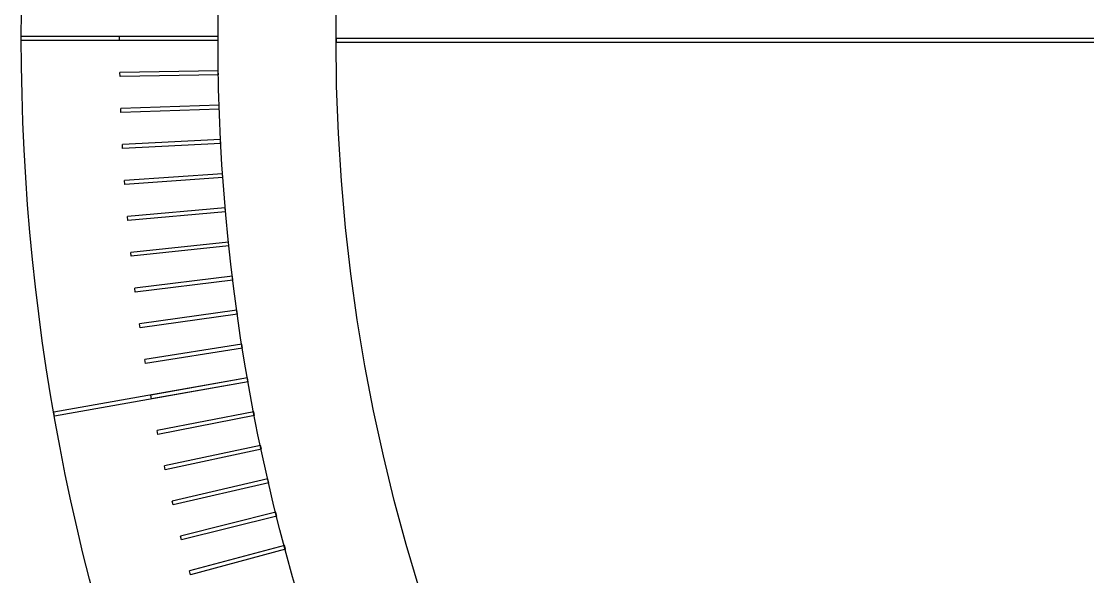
# Model space of a CAD drawing. Header units: millimetres. Extents: x -110 to 110, y -110 to 110.
# Drawn here: x -110 to -55.8, y -27.4 to 0.9 of the extents above; entities that cross this region are included whole.
import ezdxf

# ---------------------------------------------------------------- set-up
doc = ezdxf.new("R2010")
doc.units = ezdxf.units.MM
for name, color, linetype in [('Array', 7, 'CONTINUOUS'), ('Array001', 7, 'CONTINUOUS'), ('Array008', 7, 'CONTINUOUS'), ('Cylinder001', 7, 'CONTINUOUS'), ('Tube003', 7, 'CONTINUOUS')]:
    doc.layers.add(name, color=color, linetype=linetype)

msp = doc.modelspace()

# ---------------------------------------------------------------- linework, layer by layer
at = {"layer": 'Array'}
for p, q in [((-100, 0.1, 1.7), (-110, 0.1, 1.7)), ((-110, 0.1, 1.5), (-110, 0.1, 1.7)), ((-100, 0.1, 1.5), (-110, 0.1, 1.5)), ((-110, -0.1, 1.5), (-110, 0.1, 1.5)), ((-110, 0.1, 1.5), (-110, 0.1, 1.7)), ((-110, -0.1, 1.7), (-110, 0.1, 1.7)), ((-110, -0.1, 1.5), (-110, 0.1, 1.5)), ((-100, 0.1, 1.5), (-110, 0.1, 1.5)), ((-110, -0.1, 1.7), (-110, 0.1, 1.7)), ((-100, 0.1, 1.7), (-110, 0.1, 1.7)), ((-100, 0.1, 1.5), (-100, 0.1, 1.7)), ((-100, -0.1, 1.5), (-100, 0.1, 1.5)), ((-100, 0.1, 1.5), (-100, 0.1, 1.7)), ((-100, -0.1, 1.7), (-100, 0.1, 1.7)), ((-100, -0.1, 1.5), (-100, 0.1, 1.5)), ((-100, -0.1, 1.7), (-100, 0.1, 1.7)), ((-100, -0.1, 1.7), (-110, -0.1, 1.7)), ((-110, -0.1, 1.5), (-110, -0.1, 1.7)), ((-100, -0.1, 1.5), (-110, -0.1, 1.5)), ((-110, -0.1, 1.5), (-110, -0.1, 1.7)), ((-100, -0.1, 1.5), (-110, -0.1, 1.5)), ((-100, -0.1, 1.7), (-110, -0.1, 1.7)), ((-100, -0.1, 1.5), (-100, -0.1, 1.7)), ((-100, -0.1, 1.5), (-100, -0.1, 1.7)), ((-98.4981, -17.2663, 1.7), (-108.346, -19.0028, 1.7)), ((-98.4981, -17.2663, 1.5), (-108.346, -19.0028, 1.5)), ((-98.4981, -17.2663, 1.5), (-108.346, -19.0028, 1.5)), ((-98.4981, -17.2663, 1.7), (-108.346, -19.0028, 1.7)), ((-98.4981, -17.2663, 1.5), (-98.4981, -17.2663, 1.7)), ((-98.4634, -17.4633, 1.5), (-98.4981, -17.2663, 1.5)), ((-98.4981, -17.2663, 1.5), (-98.4981, -17.2663, 1.7)), ((-98.4634, -17.4633, 1.7), (-98.4981, -17.2663, 1.7)), ((-98.4634, -17.4633, 1.5), (-98.4981, -17.2663, 1.5)), ((-98.4634, -17.4633, 1.7), (-98.4981, -17.2663, 1.7)), ((-98.4634, -17.4633, 1.7), (-108.311, -19.1998, 1.7)), ((-98.4634, -17.4633, 1.5), (-108.311, -19.1998, 1.5)), ((-98.4634, -17.4633, 1.5), (-108.311, -19.1998, 1.5)), ((-98.4634, -17.4633, 1.7), (-108.311, -19.1998, 1.7)), ((-98.4634, -17.4633, 1.5), (-98.4634, -17.4633, 1.7)), ((-98.4634, -17.4633, 1.5), (-98.4634, -17.4633, 1.7)), ((-108.346, -19.0028, 1.5), (-108.346, -19.0028, 1.7)), ((-108.311, -19.1998, 1.5), (-108.346, -19.0028, 1.5)), ((-108.346, -19.0028, 1.5), (-108.346, -19.0028, 1.7)), ((-108.311, -19.1998, 1.7), (-108.346, -19.0028, 1.7)), ((-108.311, -19.1998, 1.5), (-108.346, -19.0028, 1.5)), ((-108.311, -19.1998, 1.7), (-108.346, -19.0028, 1.7)), ((-108.311, -19.1998, 1.5), (-108.311, -19.1998, 1.7)), ((-108.311, -19.1998, 1.5), (-108.311, -19.1998, 1.7))]:
    msp.add_line(p, q, dxfattribs=at)
at = {"layer": 'Array001'}
for p, q in [((-100, 0.1, 1.7), (-105, 0.1, 1.7)), ((-105, 0.1, 1.5), (-105, 0.1, 1.7)), ((-100, 0.1, 1.5), (-105, 0.1, 1.5)), ((-105, -0.1, 1.5), (-105, 0.1, 1.5)), ((-105, 0.1, 1.5), (-105, 0.1, 1.7)), ((-105, -0.1, 1.7), (-105, 0.1, 1.7)), ((-105, -0.1, 1.5), (-105, 0.1, 1.5)), ((-100, 0.1, 1.5), (-105, 0.1, 1.5)), ((-105, -0.1, 1.7), (-105, 0.1, 1.7)), ((-100, 0.1, 1.7), (-105, 0.1, 1.7)), ((-100, 0.1, 1.5), (-100, 0.1, 1.7)), ((-100, -0.1, 1.5), (-100, 0.1, 1.5)), ((-100, 0.1, 1.5), (-100, 0.1, 1.7)), ((-100, -0.1, 1.7), (-100, 0.1, 1.7)), ((-100, -0.1, 1.5), (-100, 0.1, 1.5)), ((-100, -0.1, 1.7), (-100, 0.1, 1.7)), ((-100, -0.1, 1.7), (-105, -0.1, 1.7)), ((-105, -0.1, 1.5), (-105, -0.1, 1.7)), ((-100, -0.1, 1.5), (-105, -0.1, 1.5)), ((-105, -0.1, 1.5), (-105, -0.1, 1.7)), ((-100, -0.1, 1.5), (-105, -0.1, 1.5)), ((-100, -0.1, 1.7), (-105, -0.1, 1.7)), ((-100, -0.1, 1.5), (-100, -0.1, 1.7)), ((-100, -0.1, 1.5), (-100, -0.1, 1.7)), ((-99.9865, -1.64526, 1.7), (-104.986, -1.73252, 1.7)), ((-99.9865, -1.64526, 1.5), (-104.986, -1.73252, 1.5)), ((-99.9865, -1.64526, 1.5), (-104.986, -1.73252, 1.5)), ((-99.9865, -1.64526, 1.7), (-104.986, -1.73252, 1.7)), ((-104.986, -1.73252, 1.5), (-104.986, -1.73252, 1.7)), ((-104.982, -1.93249, 1.5), (-104.986, -1.73252, 1.5)), ((-104.986, -1.73252, 1.5), (-104.986, -1.73252, 1.7)), ((-104.982, -1.93249, 1.7), (-104.986, -1.73252, 1.7)), ((-104.982, -1.93249, 1.5), (-104.986, -1.73252, 1.5)), ((-104.982, -1.93249, 1.7), (-104.986, -1.73252, 1.7)), ((-99.983, -1.84523, 1.7), (-104.982, -1.93249, 1.7)), ((-99.983, -1.84523, 1.5), (-104.982, -1.93249, 1.5)), ((-99.983, -1.84523, 1.5), (-104.982, -1.93249, 1.5)), ((-99.983, -1.84523, 1.7), (-104.982, -1.93249, 1.7)), ((-104.982, -1.93249, 1.5), (-104.982, -1.93249, 1.7)), ((-104.982, -1.93249, 1.5), (-104.982, -1.93249, 1.7)), ((-99.9865, -1.64526, 1.5), (-99.9865, -1.64526, 1.7)), ((-99.983, -1.84523, 1.5), (-99.9865, -1.64526, 1.5)), ((-99.9865, -1.64526, 1.5), (-99.9865, -1.64526, 1.7)), ((-99.983, -1.84523, 1.7), (-99.9865, -1.64526, 1.7)), ((-99.983, -1.84523, 1.5), (-99.9865, -1.64526, 1.5)), ((-99.983, -1.84523, 1.7), (-99.9865, -1.64526, 1.7)), ((-99.983, -1.84523, 1.5), (-99.983, -1.84523, 1.7)), ((-99.983, -1.84523, 1.5), (-99.983, -1.84523, 1.7)), ((-99.9426, -3.39001, 1.7), (-104.94, -3.56451, 1.7)), ((-99.9426, -3.39001, 1.5), (-104.94, -3.56451, 1.5)), ((-99.9426, -3.39001, 1.5), (-104.94, -3.56451, 1.5)), ((-99.9426, -3.39001, 1.7), (-104.94, -3.56451, 1.7)), ((-104.94, -3.56451, 1.5), (-104.94, -3.56451, 1.7)), ((-104.933, -3.76439, 1.5), (-104.94, -3.56451, 1.5)), ((-104.94, -3.56451, 1.5), (-104.94, -3.56451, 1.7)), ((-104.933, -3.76439, 1.7), (-104.94, -3.56451, 1.7)), ((-104.933, -3.76439, 1.5), (-104.94, -3.56451, 1.5)), ((-104.933, -3.76439, 1.7), (-104.94, -3.56451, 1.7)), ((-99.9356, -3.58989, 1.7), (-104.933, -3.76439, 1.7)), ((-99.9356, -3.58989, 1.5), (-104.933, -3.76439, 1.5)), ((-99.9356, -3.58989, 1.5), (-104.933, -3.76439, 1.5)), ((-99.9356, -3.58989, 1.7), (-104.933, -3.76439, 1.7)), ((-104.933, -3.76439, 1.5), (-104.933, -3.76439, 1.7)), ((-104.933, -3.76439, 1.5), (-104.933, -3.76439, 1.7)), ((-99.9426, -3.39001, 1.5), (-99.9426, -3.39001, 1.7)), ((-99.9356, -3.58989, 1.5), (-99.9426, -3.39001, 1.5)), ((-99.9426, -3.39001, 1.5), (-99.9426, -3.39001, 1.7)), ((-99.9356, -3.58989, 1.7), (-99.9426, -3.39001, 1.7)), ((-99.9356, -3.58989, 1.5), (-99.9426, -3.39001, 1.5)), ((-99.9356, -3.58989, 1.7), (-99.9426, -3.39001, 1.7)), ((-99.9356, -3.58989, 1.5), (-99.9356, -3.58989, 1.7)), ((-99.9356, -3.58989, 1.5), (-99.9356, -3.58989, 1.7)), ((-99.8682, -5.13373, 1.7), (-104.861, -5.39541, 1.7)), ((-99.8682, -5.13373, 1.5), (-104.861, -5.39541, 1.5)), ((-99.8682, -5.13373, 1.5), (-104.861, -5.39541, 1.5)), ((-99.8682, -5.13373, 1.7), (-104.861, -5.39541, 1.7)), ((-104.861, -5.39541, 1.5), (-104.861, -5.39541, 1.7)), ((-104.851, -5.59514, 1.5), (-104.861, -5.39541, 1.5)), ((-104.861, -5.39541, 1.5), (-104.861, -5.39541, 1.7)), ((-104.851, -5.59514, 1.7), (-104.861, -5.39541, 1.7)), ((-104.851, -5.59514, 1.5), (-104.861, -5.39541, 1.5)), ((-104.851, -5.59514, 1.7), (-104.861, -5.39541, 1.7)), ((-99.8577, -5.33346, 1.7), (-104.851, -5.59514, 1.7)), ((-99.8577, -5.33346, 1.5), (-104.851, -5.59514, 1.5)), ((-99.8577, -5.33346, 1.5), (-104.851, -5.59514, 1.5)), ((-99.8577, -5.33346, 1.7), (-104.851, -5.59514, 1.7)), ((-99.8682, -5.13373, 1.5), (-99.8682, -5.13373, 1.7)), ((-99.8577, -5.33346, 1.5), (-99.8682, -5.13373, 1.5)), ((-99.8682, -5.13373, 1.5), (-99.8682, -5.13373, 1.7)), ((-99.8577, -5.33346, 1.7), (-99.8682, -5.13373, 1.7)), ((-99.8577, -5.33346, 1.5), (-99.8682, -5.13373, 1.5)), ((-99.8577, -5.33346, 1.7), (-99.8682, -5.13373, 1.7)), ((-99.8577, -5.33346, 1.5), (-99.8577, -5.33346, 1.7)), ((-99.8577, -5.33346, 1.5), (-99.8577, -5.33346, 1.7)), ((-104.851, -5.59514, 1.5), (-104.851, -5.59514, 1.7)), ((-104.851, -5.59514, 1.5), (-104.851, -5.59514, 1.7)), ((-99.7634, -6.87589, 1.7), (-104.751, -7.22467, 1.7)), ((-99.7634, -6.87589, 1.5), (-104.751, -7.22467, 1.5)), ((-99.7634, -6.87589, 1.5), (-104.751, -7.22467, 1.5)), ((-99.7634, -6.87589, 1.7), (-104.751, -7.22467, 1.7)), ((-99.7634, -6.87589, 1.5), (-99.7634, -6.87589, 1.7)), ((-99.7494, -7.0754, 1.5), (-99.7634, -6.87589, 1.5)), ((-99.7634, -6.87589, 1.5), (-99.7634, -6.87589, 1.7)), ((-99.7494, -7.0754, 1.7), (-99.7634, -6.87589, 1.7)), ((-99.7494, -7.0754, 1.5), (-99.7634, -6.87589, 1.5)), ((-99.7494, -7.0754, 1.7), (-99.7634, -6.87589, 1.7)), ((-104.751, -7.22467, 1.5), (-104.751, -7.22467, 1.7)), ((-104.737, -7.42419, 1.5), (-104.751, -7.22467, 1.5)), ((-104.751, -7.22467, 1.5), (-104.751, -7.22467, 1.7)), ((-104.737, -7.42419, 1.7), (-104.751, -7.22467, 1.7)), ((-104.737, -7.42419, 1.5), (-104.751, -7.22467, 1.5)), ((-104.737, -7.42419, 1.7), (-104.751, -7.22467, 1.7)), ((-99.7494, -7.0754, 1.7), (-104.737, -7.42419, 1.7)), ((-99.7494, -7.0754, 1.5), (-104.737, -7.42419, 1.5)), ((-99.7494, -7.0754, 1.5), (-104.737, -7.42419, 1.5)), ((-99.7494, -7.0754, 1.7), (-104.737, -7.42419, 1.7)), ((-104.737, -7.42419, 1.5), (-104.737, -7.42419, 1.7)), ((-104.737, -7.42419, 1.5), (-104.737, -7.42419, 1.7)), ((-99.7494, -7.0754, 1.5), (-99.7494, -7.0754, 1.7)), ((-99.7494, -7.0754, 1.5), (-99.7494, -7.0754, 1.7)), ((-99.6282, -8.61595, 1.7), (-104.609, -9.05173, 1.7)), ((-99.6282, -8.61595, 1.5), (-104.609, -9.05173, 1.5)), ((-99.6282, -8.61595, 1.5), (-104.609, -9.05173, 1.5)), ((-99.6282, -8.61595, 1.7), (-104.609, -9.05173, 1.7)), ((-99.6282, -8.61595, 1.5), (-99.6282, -8.61595, 1.7)), ((-99.6108, -8.81519, 1.5), (-99.6282, -8.61595, 1.5)), ((-99.6282, -8.61595, 1.5), (-99.6282, -8.61595, 1.7)), ((-99.6108, -8.81519, 1.7), (-99.6282, -8.61595, 1.7)), ((-99.6108, -8.81519, 1.5), (-99.6282, -8.61595, 1.5)), ((-99.6108, -8.81519, 1.7), (-99.6282, -8.61595, 1.7)), ((-104.609, -9.05173, 1.5), (-104.609, -9.05173, 1.7)), ((-104.592, -9.25097, 1.5), (-104.609, -9.05173, 1.5)), ((-104.609, -9.05173, 1.5), (-104.609, -9.05173, 1.7)), ((-104.592, -9.25097, 1.7), (-104.609, -9.05173, 1.7)), ((-104.592, -9.25097, 1.5), (-104.609, -9.05173, 1.5)), ((-104.592, -9.25097, 1.7), (-104.609, -9.05173, 1.7)), ((-99.6108, -8.81519, 1.7), (-104.592, -9.25097, 1.7)), ((-99.6108, -8.81519, 1.5), (-104.592, -9.25097, 1.5)), ((-99.6108, -8.81519, 1.5), (-104.592, -9.25097, 1.5)), ((-99.6108, -8.81519, 1.7), (-104.592, -9.25097, 1.7)), ((-99.6108, -8.81519, 1.5), (-99.6108, -8.81519, 1.7)), ((-99.6108, -8.81519, 1.5), (-99.6108, -8.81519, 1.7)), ((-104.592, -9.25097, 1.5), (-104.592, -9.25097, 1.7)), ((-104.592, -9.25097, 1.5), (-104.592, -9.25097, 1.7)), ((-99.4626, -10.3534, 1.7), (-104.435, -10.876, 1.7)), ((-99.4626, -10.3534, 1.5), (-104.435, -10.876, 1.5)), ((-99.4626, -10.3534, 1.5), (-104.435, -10.876, 1.5)), ((-99.4626, -10.3534, 1.7), (-104.435, -10.876, 1.7)), ((-99.4417, -10.5523, 1.7), (-104.414, -11.0749, 1.7)), ((-99.4417, -10.5523, 1.5), (-104.414, -11.0749, 1.5)), ((-99.4417, -10.5523, 1.5), (-104.414, -11.0749, 1.5)), ((-99.4417, -10.5523, 1.7), (-104.414, -11.0749, 1.7)), ((-99.4626, -10.3534, 1.5), (-99.4626, -10.3534, 1.7)), ((-99.4417, -10.5523, 1.5), (-99.4626, -10.3534, 1.5)), ((-99.4626, -10.3534, 1.5), (-99.4626, -10.3534, 1.7)), ((-99.4417, -10.5523, 1.7), (-99.4626, -10.3534, 1.7)), ((-99.4417, -10.5523, 1.5), (-99.4626, -10.3534, 1.5)), ((-99.4417, -10.5523, 1.7), (-99.4626, -10.3534, 1.7)), ((-99.4417, -10.5523, 1.5), (-99.4417, -10.5523, 1.7)), ((-99.4417, -10.5523, 1.5), (-99.4417, -10.5523, 1.7)), ((-104.435, -10.876, 1.5), (-104.435, -10.876, 1.7)), ((-104.414, -11.0749, 1.5), (-104.435, -10.876, 1.5)), ((-104.435, -10.876, 1.5), (-104.435, -10.876, 1.7)), ((-104.414, -11.0749, 1.7), (-104.435, -10.876, 1.7)), ((-104.414, -11.0749, 1.5), (-104.435, -10.876, 1.5)), ((-104.414, -11.0749, 1.7), (-104.435, -10.876, 1.7)), ((-104.414, -11.0749, 1.5), (-104.414, -11.0749, 1.7)), ((-104.414, -11.0749, 1.5), (-104.414, -11.0749, 1.7)), ((-99.2668, -12.0877, 1.7), (-104.23, -12.697, 1.7)), ((-99.2668, -12.0877, 1.5), (-104.23, -12.697, 1.5)), ((-99.2668, -12.0877, 1.5), (-104.23, -12.697, 1.5)), ((-99.2668, -12.0877, 1.7), (-104.23, -12.697, 1.7)), ((-99.2424, -12.2862, 1.7), (-104.205, -12.8955, 1.7)), ((-99.2424, -12.2862, 1.5), (-104.205, -12.8955, 1.5)), ((-99.2424, -12.2862, 1.5), (-104.205, -12.8955, 1.5)), ((-99.2424, -12.2862, 1.7), (-104.205, -12.8955, 1.7)), ((-99.2668, -12.0877, 1.5), (-99.2668, -12.0877, 1.7)), ((-99.2424, -12.2862, 1.5), (-99.2668, -12.0877, 1.5)), ((-99.2668, -12.0877, 1.5), (-99.2668, -12.0877, 1.7)), ((-99.2424, -12.2862, 1.7), (-99.2668, -12.0877, 1.7)), ((-99.2424, -12.2862, 1.5), (-99.2668, -12.0877, 1.5)), ((-99.2424, -12.2862, 1.7), (-99.2668, -12.0877, 1.7)), ((-99.2424, -12.2862, 1.5), (-99.2424, -12.2862, 1.7)), ((-99.2424, -12.2862, 1.5), (-99.2424, -12.2862, 1.7)), ((-104.23, -12.697, 1.5), (-104.23, -12.697, 1.7)), ((-104.205, -12.8955, 1.5), (-104.23, -12.697, 1.5)), ((-104.23, -12.697, 1.5), (-104.23, -12.697, 1.7)), ((-104.205, -12.8955, 1.7), (-104.23, -12.697, 1.7)), ((-104.205, -12.8955, 1.5), (-104.23, -12.697, 1.5)), ((-104.205, -12.8955, 1.7), (-104.23, -12.697, 1.7)), ((-104.205, -12.8955, 1.5), (-104.205, -12.8955, 1.7)), ((-104.205, -12.8955, 1.5), (-104.205, -12.8955, 1.7)), ((-99.0407, -13.8183, 1.7), (-103.992, -14.5141, 1.7)), ((-99.0407, -13.8183, 1.5), (-103.992, -14.5141, 1.5)), ((-99.0407, -13.8183, 1.5), (-103.992, -14.5141, 1.5)), ((-99.0407, -13.8183, 1.7), (-103.992, -14.5141, 1.7)), ((-99.0129, -14.0163, 1.7), (-103.964, -14.7122, 1.7)), ((-99.0129, -14.0163, 1.5), (-103.964, -14.7122, 1.5)), ((-99.0129, -14.0163, 1.5), (-103.964, -14.7122, 1.5)), ((-99.0129, -14.0163, 1.7), (-103.964, -14.7122, 1.7)), ((-99.0407, -13.8183, 1.5), (-99.0407, -13.8183, 1.7)), ((-99.0129, -14.0163, 1.5), (-99.0407, -13.8183, 1.5)), ((-99.0407, -13.8183, 1.5), (-99.0407, -13.8183, 1.7)), ((-99.0129, -14.0163, 1.7), (-99.0407, -13.8183, 1.7)), ((-99.0129, -14.0163, 1.5), (-99.0407, -13.8183, 1.5)), ((-99.0129, -14.0163, 1.7), (-99.0407, -13.8183, 1.7)), ((-99.0129, -14.0163, 1.5), (-99.0129, -14.0163, 1.7)), ((-99.0129, -14.0163, 1.5), (-99.0129, -14.0163, 1.7)), ((-103.992, -14.5141, 1.5), (-103.992, -14.5141, 1.7)), ((-103.964, -14.7122, 1.5), (-103.992, -14.5141, 1.5)), ((-103.992, -14.5141, 1.5), (-103.992, -14.5141, 1.7)), ((-103.964, -14.7122, 1.7), (-103.992, -14.5141, 1.7)), ((-103.964, -14.7122, 1.5), (-103.992, -14.5141, 1.5)), ((-103.964, -14.7122, 1.7), (-103.992, -14.5141, 1.7)), ((-103.964, -14.7122, 1.5), (-103.964, -14.7122, 1.7)), ((-103.964, -14.7122, 1.5), (-103.964, -14.7122, 1.7)), ((-98.7845, -15.5447, 1.7), (-103.723, -16.3268, 1.7)), ((-98.7845, -15.5447, 1.5), (-103.723, -16.3268, 1.5)), ((-98.7845, -15.5447, 1.5), (-103.723, -16.3268, 1.5)), ((-98.7845, -15.5447, 1.7), (-103.723, -16.3268, 1.7)), ((-98.7845, -15.5447, 1.5), (-98.7845, -15.5447, 1.7)), ((-98.7532, -15.7422, 1.5), (-98.7845, -15.5447, 1.5)), ((-98.7845, -15.5447, 1.5), (-98.7845, -15.5447, 1.7)), ((-98.7532, -15.7422, 1.7), (-98.7845, -15.5447, 1.7)), ((-98.7532, -15.7422, 1.5), (-98.7845, -15.5447, 1.5)), ((-98.7532, -15.7422, 1.7), (-98.7845, -15.5447, 1.7)), ((-98.7532, -15.7422, 1.7), (-103.692, -16.5244, 1.7)), ((-98.7532, -15.7422, 1.5), (-103.692, -16.5244, 1.5)), ((-98.7532, -15.7422, 1.5), (-103.692, -16.5244, 1.5)), ((-98.7532, -15.7422, 1.7), (-103.692, -16.5244, 1.7)), ((-98.7532, -15.7422, 1.5), (-98.7532, -15.7422, 1.7)), ((-98.7532, -15.7422, 1.5), (-98.7532, -15.7422, 1.7)), ((-103.723, -16.3268, 1.5), (-103.723, -16.3268, 1.7)), ((-103.692, -16.5244, 1.5), (-103.723, -16.3268, 1.5)), ((-103.723, -16.3268, 1.5), (-103.723, -16.3268, 1.7)), ((-103.692, -16.5244, 1.7), (-103.723, -16.3268, 1.7)), ((-103.692, -16.5244, 1.5), (-103.723, -16.3268, 1.5)), ((-103.692, -16.5244, 1.7), (-103.723, -16.3268, 1.7)), ((-103.692, -16.5244, 1.5), (-103.692, -16.5244, 1.7)), ((-103.692, -16.5244, 1.5), (-103.692, -16.5244, 1.7)), ((-98.4981, -17.2663, 1.7), (-103.422, -18.1346, 1.7)), ((-98.4981, -17.2663, 1.5), (-103.422, -18.1346, 1.5)), ((-98.4981, -17.2663, 1.5), (-103.422, -18.1346, 1.5)), ((-98.4981, -17.2663, 1.7), (-103.422, -18.1346, 1.7)), ((-98.4981, -17.2663, 1.5), (-98.4981, -17.2663, 1.7)), ((-98.4634, -17.4633, 1.5), (-98.4981, -17.2663, 1.5)), ((-98.4981, -17.2663, 1.5), (-98.4981, -17.2663, 1.7)), ((-98.4634, -17.4633, 1.7), (-98.4981, -17.2663, 1.7)), ((-98.4634, -17.4633, 1.5), (-98.4981, -17.2663, 1.5)), ((-98.4634, -17.4633, 1.7), (-98.4981, -17.2663, 1.7)), ((-98.4634, -17.4633, 1.7), (-103.387, -18.3315, 1.7)), ((-98.4634, -17.4633, 1.5), (-103.387, -18.3315, 1.5)), ((-98.4634, -17.4633, 1.5), (-103.387, -18.3315, 1.5)), ((-98.4634, -17.4633, 1.7), (-103.387, -18.3315, 1.7)), ((-98.4634, -17.4633, 1.5), (-98.4634, -17.4633, 1.7)), ((-98.4634, -17.4633, 1.5), (-98.4634, -17.4633, 1.7)), ((-103.422, -18.1346, 1.5), (-103.422, -18.1346, 1.7)), ((-103.387, -18.3315, 1.5), (-103.422, -18.1346, 1.5)), ((-103.422, -18.1346, 1.5), (-103.422, -18.1346, 1.7)), ((-103.387, -18.3315, 1.7), (-103.422, -18.1346, 1.7)), ((-103.387, -18.3315, 1.5), (-103.422, -18.1346, 1.5)), ((-103.387, -18.3315, 1.7), (-103.422, -18.1346, 1.7)), ((-103.387, -18.3315, 1.5), (-103.387, -18.3315, 1.7)), ((-103.387, -18.3315, 1.5), (-103.387, -18.3315, 1.7)), ((-98.1818, -18.9827, 1.7), (-103.09, -19.9368, 1.7)), ((-98.1818, -18.9827, 1.5), (-103.09, -19.9368, 1.5)), ((-98.1818, -18.9827, 1.5), (-103.09, -19.9368, 1.5)), ((-98.1818, -18.9827, 1.7), (-103.09, -19.9368, 1.7)), ((-98.1436, -19.1791, 1.7), (-103.052, -20.1331, 1.7)), ((-98.1436, -19.1791, 1.5), (-103.052, -20.1331, 1.5)), ((-98.1436, -19.1791, 1.5), (-103.052, -20.1331, 1.5)), ((-98.1436, -19.1791, 1.7), (-103.052, -20.1331, 1.7)), ((-98.1818, -18.9827, 1.5), (-98.1818, -18.9827, 1.7)), ((-98.1436, -19.1791, 1.5), (-98.1818, -18.9827, 1.5)), ((-98.1818, -18.9827, 1.5), (-98.1818, -18.9827, 1.7)), ((-98.1436, -19.1791, 1.7), (-98.1818, -18.9827, 1.7)), ((-98.1436, -19.1791, 1.5), (-98.1818, -18.9827, 1.5)), ((-98.1436, -19.1791, 1.7), (-98.1818, -18.9827, 1.7)), ((-98.1436, -19.1791, 1.5), (-98.1436, -19.1791, 1.7)), ((-98.1436, -19.1791, 1.5), (-98.1436, -19.1791, 1.7)), ((-103.09, -19.9368, 1.5), (-103.09, -19.9368, 1.7)), ((-103.052, -20.1331, 1.5), (-103.09, -19.9368, 1.5)), ((-103.09, -19.9368, 1.5), (-103.09, -19.9368, 1.7)), ((-103.052, -20.1331, 1.7), (-103.09, -19.9368, 1.7)), ((-103.052, -20.1331, 1.5), (-103.09, -19.9368, 1.5)), ((-103.052, -20.1331, 1.7), (-103.09, -19.9368, 1.7)), ((-103.052, -20.1331, 1.5), (-103.052, -20.1331, 1.7)), ((-103.052, -20.1331, 1.5), (-103.052, -20.1331, 1.7)), ((-97.8356, -20.6934, 1.7), (-102.726, -21.7329, 1.7)), ((-97.8356, -20.6934, 1.5), (-102.726, -21.7329, 1.5)), ((-97.8356, -20.6934, 1.5), (-102.726, -21.7329, 1.5)), ((-97.8356, -20.6934, 1.7), (-102.726, -21.7329, 1.7)), ((-97.794, -20.889, 1.7), (-102.685, -21.9285, 1.7)), ((-97.794, -20.889, 1.5), (-102.685, -21.9285, 1.5)), ((-97.794, -20.889, 1.5), (-102.685, -21.9285, 1.5)), ((-97.794, -20.889, 1.7), (-102.685, -21.9285, 1.7)), ((-97.8356, -20.6934, 1.5), (-97.8356, -20.6934, 1.7)), ((-97.794, -20.889, 1.5), (-97.8356, -20.6934, 1.5)), ((-97.8356, -20.6934, 1.5), (-97.8356, -20.6934, 1.7)), ((-97.794, -20.889, 1.7), (-97.8356, -20.6934, 1.7)), ((-97.794, -20.889, 1.5), (-97.8356, -20.6934, 1.5)), ((-97.794, -20.889, 1.7), (-97.8356, -20.6934, 1.7)), ((-97.794, -20.889, 1.5), (-97.794, -20.889, 1.7)), ((-97.794, -20.889, 1.5), (-97.794, -20.889, 1.7)), ((-102.726, -21.7329, 1.5), (-102.726, -21.7329, 1.7)), ((-102.685, -21.9285, 1.5), (-102.726, -21.7329, 1.5)), ((-102.726, -21.7329, 1.5), (-102.726, -21.7329, 1.7)), ((-102.685, -21.9285, 1.7), (-102.726, -21.7329, 1.7)), ((-102.685, -21.9285, 1.5), (-102.726, -21.7329, 1.5)), ((-102.685, -21.9285, 1.7), (-102.726, -21.7329, 1.7)), ((-102.685, -21.9285, 1.5), (-102.685, -21.9285, 1.7)), ((-102.685, -21.9285, 1.5), (-102.685, -21.9285, 1.7)), ((-97.4595, -22.3977, 1.7), (-102.331, -23.5224, 1.7)), ((-97.4595, -22.3977, 1.5), (-102.331, -23.5224, 1.5)), ((-97.4595, -22.3977, 1.5), (-102.331, -23.5224, 1.5)), ((-97.4595, -22.3977, 1.7), (-102.331, -23.5224, 1.7)), ((-97.4145, -22.5925, 1.7), (-102.286, -23.7173, 1.7)), ((-97.4145, -22.5925, 1.5), (-102.286, -23.7173, 1.5)), ((-97.4145, -22.5925, 1.5), (-102.286, -23.7173, 1.5)), ((-97.4145, -22.5925, 1.7), (-102.286, -23.7173, 1.7)), ((-97.4595, -22.3977, 1.5), (-97.4595, -22.3977, 1.7)), ((-97.4145, -22.5925, 1.5), (-97.4595, -22.3977, 1.5)), ((-97.4595, -22.3977, 1.5), (-97.4595, -22.3977, 1.7)), ((-97.4145, -22.5925, 1.7), (-97.4595, -22.3977, 1.7)), ((-97.4145, -22.5925, 1.5), (-97.4595, -22.3977, 1.5)), ((-97.4145, -22.5925, 1.7), (-97.4595, -22.3977, 1.7)), ((-97.4145, -22.5925, 1.5), (-97.4145, -22.5925, 1.7)), ((-97.4145, -22.5925, 1.5), (-97.4145, -22.5925, 1.7)), ((-102.331, -23.5224, 1.5), (-102.331, -23.5224, 1.7)), ((-102.286, -23.7173, 1.5), (-102.331, -23.5224, 1.5)), ((-102.331, -23.5224, 1.5), (-102.331, -23.5224, 1.7)), ((-102.286, -23.7173, 1.7), (-102.331, -23.5224, 1.7)), ((-102.286, -23.7173, 1.5), (-102.331, -23.5224, 1.5)), ((-102.286, -23.7173, 1.7), (-102.331, -23.5224, 1.7)), ((-102.286, -23.7173, 1.5), (-102.286, -23.7173, 1.7)), ((-102.286, -23.7173, 1.5), (-102.286, -23.7173, 1.7)), ((-97.0538, -24.0952, 1.7), (-101.905, -25.3048, 1.7)), ((-97.0538, -24.0952, 1.5), (-101.905, -25.3048, 1.5)), ((-97.0538, -24.0952, 1.5), (-101.905, -25.3048, 1.5)), ((-97.0538, -24.0952, 1.7), (-101.905, -25.3048, 1.7)), ((-97.0054, -24.2892, 1.7), (-101.857, -25.4988, 1.7)), ((-97.0054, -24.2892, 1.5), (-101.857, -25.4988, 1.5)), ((-97.0054, -24.2892, 1.5), (-101.857, -25.4988, 1.5)), ((-97.0054, -24.2892, 1.7), (-101.857, -25.4988, 1.7)), ((-97.0538, -24.0952, 1.5), (-97.0538, -24.0952, 1.7)), ((-97.0054, -24.2892, 1.5), (-97.0538, -24.0952, 1.5)), ((-97.0538, -24.0952, 1.5), (-97.0538, -24.0952, 1.7)), ((-97.0054, -24.2892, 1.7), (-97.0538, -24.0952, 1.7)), ((-97.0054, -24.2892, 1.5), (-97.0538, -24.0952, 1.5)), ((-97.0054, -24.2892, 1.7), (-97.0538, -24.0952, 1.7)), ((-97.0054, -24.2892, 1.5), (-97.0054, -24.2892, 1.7)), ((-97.0054, -24.2892, 1.5), (-97.0054, -24.2892, 1.7)), ((-101.905, -25.3048, 1.5), (-101.905, -25.3048, 1.7)), ((-101.857, -25.4988, 1.5), (-101.905, -25.3048, 1.5)), ((-101.905, -25.3048, 1.5), (-101.905, -25.3048, 1.7)), ((-101.857, -25.4988, 1.7), (-101.905, -25.3048, 1.7)), ((-101.857, -25.4988, 1.5), (-101.905, -25.3048, 1.5)), ((-101.857, -25.4988, 1.7), (-101.905, -25.3048, 1.7)), ((-101.857, -25.4988, 1.5), (-101.857, -25.4988, 1.7)), ((-101.857, -25.4988, 1.5), (-101.857, -25.4988, 1.7)), ((-96.6185, -25.7853, 1.7), (-101.448, -27.0794, 1.7)), ((-96.6185, -25.7853, 1.5), (-101.448, -27.0794, 1.5)), ((-96.6185, -25.7853, 1.5), (-101.448, -27.0794, 1.5)), ((-96.6185, -25.7853, 1.7), (-101.448, -27.0794, 1.7)), ((-96.5667, -25.9785, 1.7), (-101.396, -27.2726, 1.7)), ((-96.5667, -25.9785, 1.5), (-101.396, -27.2726, 1.5)), ((-96.5667, -25.9785, 1.5), (-101.396, -27.2726, 1.5)), ((-96.5667, -25.9785, 1.7), (-101.396, -27.2726, 1.7)), ((-96.6185, -25.7853, 1.5), (-96.6185, -25.7853, 1.7)), ((-96.5667, -25.9785, 1.5), (-96.6185, -25.7853, 1.5)), ((-96.6185, -25.7853, 1.5), (-96.6185, -25.7853, 1.7)), ((-96.5667, -25.9785, 1.7), (-96.6185, -25.7853, 1.7)), ((-96.5667, -25.9785, 1.5), (-96.6185, -25.7853, 1.5)), ((-96.5667, -25.9785, 1.7), (-96.6185, -25.7853, 1.7)), ((-96.5667, -25.9785, 1.5), (-96.5667, -25.9785, 1.7)), ((-96.5667, -25.9785, 1.5), (-96.5667, -25.9785, 1.7)), ((-101.448, -27.0794, 1.5), (-101.448, -27.0794, 1.7)), ((-101.396, -27.2726, 1.5), (-101.448, -27.0794, 1.5)), ((-101.448, -27.0794, 1.5), (-101.448, -27.0794, 1.7)), ((-101.396, -27.2726, 1.7), (-101.448, -27.0794, 1.7)), ((-101.396, -27.2726, 1.5), (-101.448, -27.0794, 1.5)), ((-101.396, -27.2726, 1.7), (-101.448, -27.0794, 1.7)), ((-101.396, -27.2726, 1.5), (-101.396, -27.2726, 1.7)), ((-101.396, -27.2726, 1.5), (-101.396, -27.2726, 1.7))]:
    msp.add_line(p, q, dxfattribs=at)
at = {"layer": 'Array008'}
for p, q in [((-94, 0, 3), (-94, 0, 3.2)), ((-94, 0, 3.2), (-94, -0.2, 3.2)), ((-94, 0, 3), (-94, -0.2, 3)), ((-10, 0, 3), (-94, 0, 3)), ((-94, 0, 3), (-94, 0, 3.2)), ((-10, 0, 3.2), (-94, 0, 3.2)), ((-94, 0, 3), (-94, -0.2, 3)), ((-10, 0, 3), (-94, 0, 3)), ((-94, 0, 3.2), (-94, -0.2, 3.2)), ((-10, 0, 3.2), (-94, 0, 3.2)), ((-94, -0.2, 3), (-94, -0.2, 3.2)), ((-10, -0.2, 3), (-94, -0.2, 3)), ((-94, -0.2, 3), (-94, -0.2, 3.2)), ((-10, -0.2, 3.2), (-94, -0.2, 3.2)), ((-10, -0.2, 3), (-94, -0.2, 3)), ((-10, -0.2, 3.2), (-94, -0.2, 3.2))]:
    msp.add_line(p, q, dxfattribs=at)
at = {"layer": 'Cylinder001'}
msp.add_circle((0, 0), 94, dxfattribs=at)
msp.add_circle((0, 0), 94, dxfattribs=at)
msp.add_circle((0, 0), 94, dxfattribs=at)
msp.add_circle((0, 0), 94, dxfattribs=at)
at = {"layer": 'Tube003'}
for radius in [110, 110, 110, 110, 100, 100, 100, 100]:
    msp.add_circle((0, 0), radius, dxfattribs=at)

doc.saveas('drawing.dxf')
